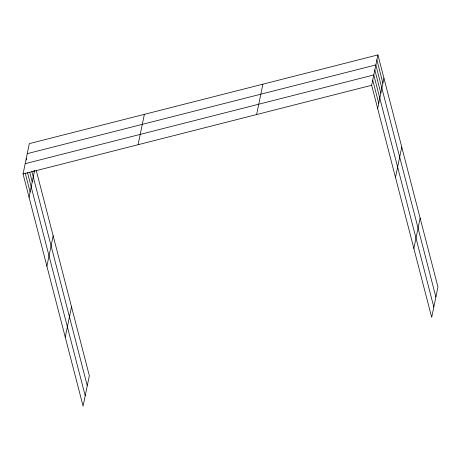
<?xml version="1.0" encoding="UTF-8"?>
<svg xmlns="http://www.w3.org/2000/svg" width="461" height="461" viewBox="0 0 461 461"><rect width="100%" height="100%" fill="white"/><g stroke="black" fill="none" stroke-linecap="round" stroke-linejoin="round"><path stroke-width="0.69" d="M36.229 170.345L89.342 375.727L83.078 406.095L23.05 173.987L29.314 143.619L377.922 54.905L437.95 287.013L431.686 317.381L371.658 85.273L377.922 54.905M29.06 197.233L34.552 170.622M46.884 266.158L53.153 235.79M65.249 337.17L71.518 306.801M138.093 144.714L144.356 114.345M256.616 114.553L262.885 84.184M377.668 108.519L383.932 78.151M395.492 177.445L401.762 147.076M413.857 248.456L420.127 218.088M27.251 153.64L375.853 64.926L435.881 297.034M25.182 163.661L373.79 74.947L433.813 307.055M23.05 173.987L371.658 85.273M376.891 59.918L382.901 83.164M374.822 69.939L380.832 93.185M372.724 80.11L378.735 103.356M33.941 170.507L34.293 171.878M31.844 171.417L87.273 385.748M26.214 158.653L26.565 160.019M29.752 172.328L32.224 181.899M27.481 172.552L85.204 395.769M25.176 172.927L30.126 192.07"/></g></svg>
